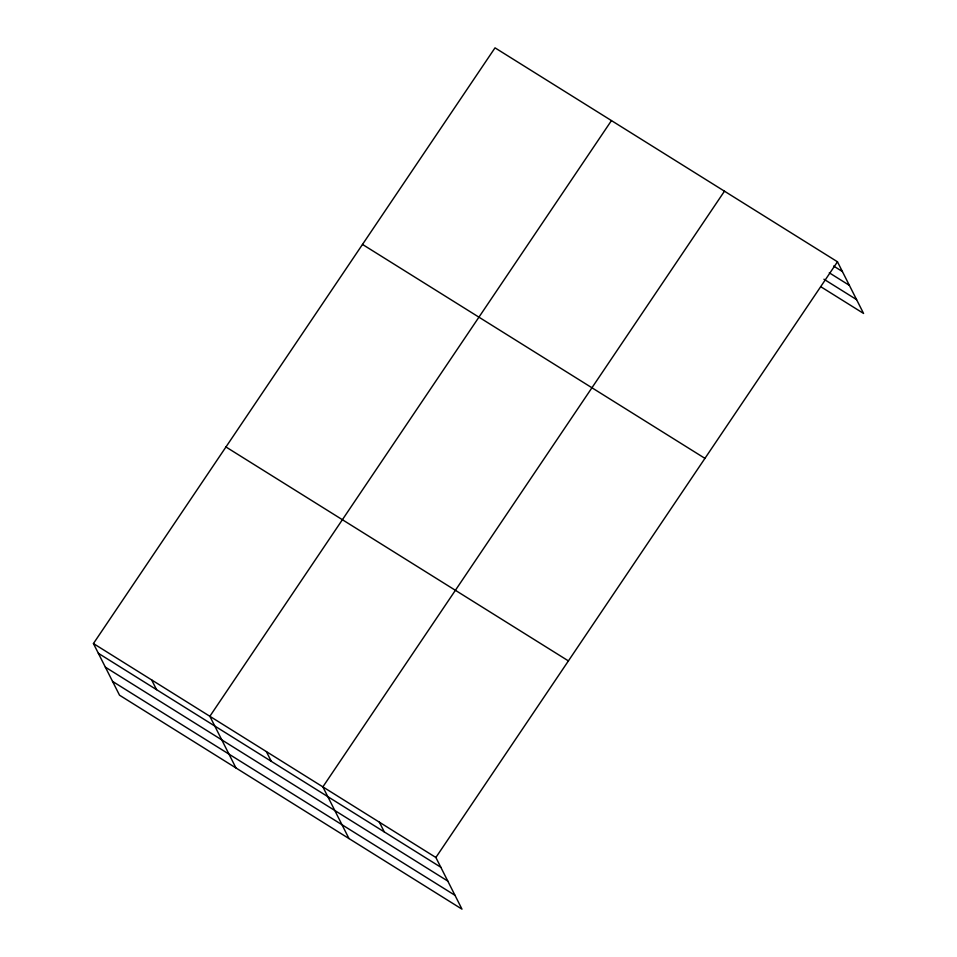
<?xml version="1.0" encoding="UTF-8"?>
<svg xmlns="http://www.w3.org/2000/svg" width="957" height="957" viewBox="0 0 957 957"><rect width="100%" height="100%" fill="white"/><g stroke="black" fill="none" stroke-linecap="round" stroke-linejoin="round"><path stroke-width="1.44" d="M93.427 643.547L435.878 857.484L461.98 909.15L119.529 695.213L93.427 643.547L495.02 47.85L837.471 261.787L863.573 313.453L820.879 286.777M611.463 120.582L209.858 716.291L235.96 767.957M724.473 191.185L322.868 786.881L348.97 838.547M435.878 857.484L837.471 261.787M833.619 266.046L842.399 271.537M829.3 272.817L849.385 285.365M823.941 279.229L856.587 299.625M362.5 244.43L704.95 458.367M225.948 446.967L568.41 660.904M98.356 653.296L440.806 867.233M105.342 667.137L447.792 881.074M112.531 681.384L454.994 895.321M379.367 822.183L384.295 831.932M266.357 751.58L271.286 761.341M151.637 679.913L156.565 689.674"/></g></svg>
